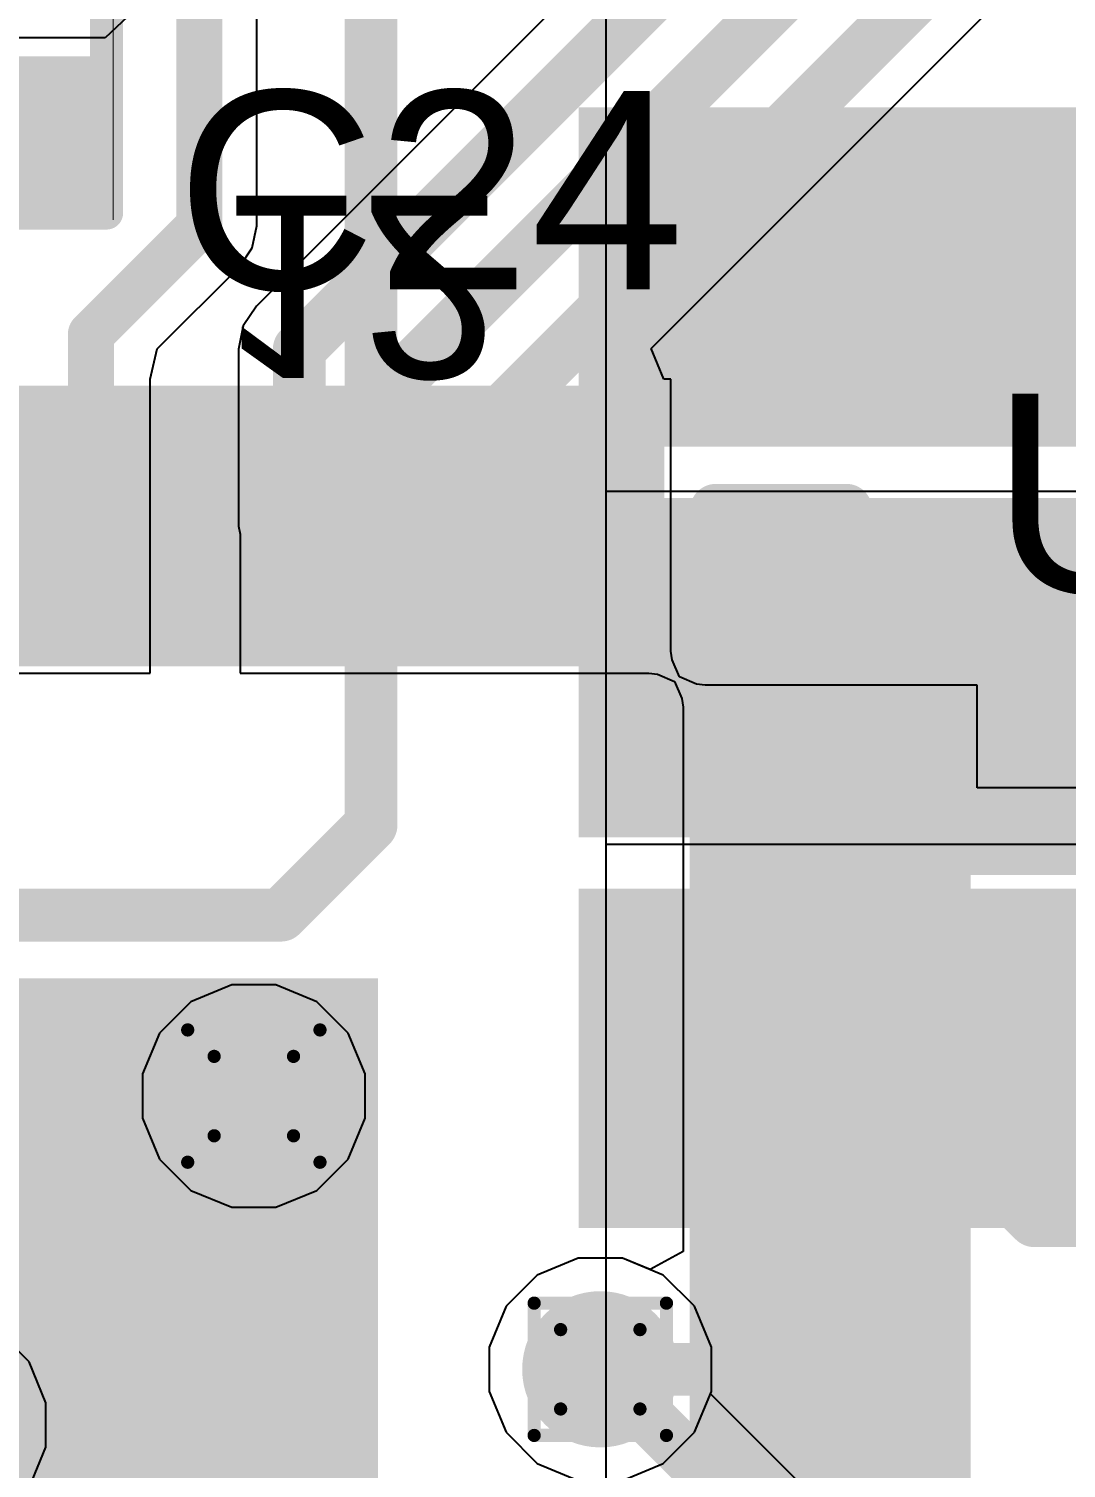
# Model space of a CAD drawing. Header units: inches. Extents: x -22 to 5433, y -13 to 5447.
# Drawn here: x 28.64 to 32.63, y 15.31 to 20.83 of the extents above; entities that cross this region are included whole.
import ezdxf

# ---------------------------------------------------------------- set-up
doc = ezdxf.new("R2010")
doc.units = ezdxf.units.IN
for name, color, linetype in [('Bottom Layer', 5, 'Continuous'), ('Bottom Overlay', 54, 'Continuous'), ('Bottom Paste', 16, 'Continuous'), ('Bottom Solder', 6, 'Continuous'), ('Drill Drawing', 1, 'Continuous'), ('Ground', 16, 'Continuous'), ('Power', 76, 'Continuous'), ('Top Layer', 1, 'Continuous'), ('Top Overlay', 2, 'Continuous'), ('Top Paste', 8, 'Continuous'), ('Top Solder', 216, 'Continuous'), ('Via Holes', 16, 'Continuous')]:
    doc.layers.add(name, color=color, linetype=linetype)
doc.styles.add('Arial', font='', dxfattribs={"height": 0.2})
doc.styles.get('Arial').set_extended_font_data('Arial')

msp = doc.modelspace()

# ---------------------------------------------------------------- hatches: boundary and pattern name
at = {"layer": 'Bottom Layer'}
for points in [[(30.8576, 20.4309), (33.0576, 20.4309), (33.0576, 19.3309), (30.8576, 19.3309)], [(30.8576, 18.9309), (33.0576, 18.9309), (33.0576, 17.8309), (30.8576, 17.8309)], [(30.8576, 17.4309), (33.0576, 17.4309), (33.0576, 16.3309), (30.8576, 16.3309)]]:
    msp.add_hatch(color=5, dxfattribs=at).paths.add_polyline_path(points)
h = msp.add_hatch(color=5, dxfattribs=at)
edge = h.paths.add_edge_path()
edge.add_arc((29.5083, 16.736), 0.3, 0, 360)
h = msp.add_hatch(color=5, dxfattribs=at)
edge = h.paths.add_edge_path()
edge.add_arc((30.8386, 15.687), 0.3, 0, 360)
at = {"layer": 'Bottom Paste'}
for points in [[(30.8576, 20.4309), (33.0576, 20.4309), (33.0576, 19.3309), (30.8576, 19.3309)], [(30.8576, 18.9309), (33.0576, 18.9309), (33.0576, 17.8309), (30.8576, 17.8309)], [(30.8576, 17.4309), (33.0576, 17.4309), (33.0576, 16.3309), (30.8576, 16.3309)]]:
    msp.add_hatch(color=16, dxfattribs=at).paths.add_polyline_path(points)
at = {"layer": 'Bottom Solder'}
for points in [[(30.756, 20.5325), (33.1592, 20.5325), (33.1592, 19.2293), (30.756, 19.2293)], [(30.756, 19.0325), (33.1592, 19.0325), (33.1592, 17.7293), (30.756, 17.7293)], [(30.756, 17.5325), (33.1592, 17.5325), (33.1592, 16.2293), (30.756, 16.2293)]]:
    msp.add_hatch(color=6, dxfattribs=at).paths.add_polyline_path(points)
at = {"layer": 'Ground'}
h = msp.add_hatch(color=16, dxfattribs=at)
edge = h.paths.add_edge_path()
edge.add_arc((29.5083, 16.736), 0.3, 0, 360)
h = msp.add_hatch(color=16, dxfattribs=at)
edge = h.paths.add_edge_path()
edge.add_arc((30.8386, 15.687), 0.3, 0, 360)
at = {"layer": 'Power'}
h = msp.add_hatch(color=76, dxfattribs=at)
edge = h.paths.add_edge_path()
edge.add_arc((29.5083, 16.736), 0.3, 0, 360)
h = msp.add_hatch(color=76, dxfattribs=at)
edge = h.paths.add_edge_path()
edge.add_arc((30.8386, 15.687), 0.3, 0, 360)
at = {"layer": 'Top Layer'}
for points in [[(28.8539, 20.2156), (28.2189, 20.2156), (28.2189, 20.6728), (28.8539, 20.6728)], [(28.983, 19.3623), (28.983, 18.4873), (28.783, 18.4873), (28.783, 19.3623)], [(29.383, 19.3623), (29.383, 18.4873), (29.183, 18.4873), (29.183, 19.3623)], [(29.783, 19.3623), (29.783, 18.4873), (29.583, 18.4873), (29.583, 19.3623)], [(30.183, 19.3623), (30.183, 18.4873), (29.983, 18.4873), (29.983, 19.3623)], [(30.583, 19.3623), (30.583, 18.4873), (30.383, 18.4873), (30.383, 19.3623)], [(30.983, 19.3623), (30.983, 18.4873), (30.783, 18.4873), (30.783, 19.3623)], [(32.1585, 17.9868), (31.2835, 17.9868), (31.2835, 18.1868), (32.1585, 18.1868)], [(32.1585, 17.5868), (31.2835, 17.5868), (31.2835, 17.7868), (32.1585, 17.7868)], [(32.1585, 17.1868), (31.2835, 17.1868), (31.2835, 17.3868), (32.1585, 17.3868)], [(29.883, 13.8868), (26.683, 13.8868), (26.683, 17.0868), (29.883, 17.0868)], [(32.1585, 16.7868), (31.2835, 16.7868), (31.2835, 16.9868), (32.1585, 16.9868)], [(32.1585, 16.3868), (31.2835, 16.3868), (31.2835, 16.5868), (32.1585, 16.5868)], [(32.1585, 15.9868), (31.2835, 15.9868), (31.2835, 16.1868), (32.1585, 16.1868)], [(32.1585, 15.5868), (31.2835, 15.5868), (31.2835, 15.7868), (32.1585, 15.7868)], [(32.1585, 15.1868), (31.2835, 15.1868), (31.2835, 15.3868), (32.1585, 15.3868)]]:
    msp.add_hatch(color=1, dxfattribs=at).paths.add_polyline_path(points)
h = msp.add_hatch(color=1, dxfattribs=at)
edge = h.paths.add_edge_path()
edge.add_arc((29.5083, 16.736), 0.3, 0, 360)
h = msp.add_hatch(color=1, dxfattribs=at)
edge = h.paths.add_edge_path()
edge.add_arc((30.8386, 15.687), 0.3, 0, 360)
at = {"layer": 'Top Paste'}
for points in [[(28.8539, 20.2156), (28.2189, 20.2156), (28.2189, 20.6728), (28.8539, 20.6728)], [(28.983, 19.3623), (28.983, 18.4873), (28.783, 18.4873), (28.783, 19.3623)], [(29.383, 19.3623), (29.383, 18.4873), (29.183, 18.4873), (29.183, 19.3623)], [(29.783, 19.3623), (29.783, 18.4873), (29.583, 18.4873), (29.583, 19.3623)], [(30.183, 19.3623), (30.183, 18.4873), (29.983, 18.4873), (29.983, 19.3623)], [(30.583, 19.3623), (30.583, 18.4873), (30.383, 18.4873), (30.383, 19.3623)], [(30.983, 19.3623), (30.983, 18.4873), (30.783, 18.4873), (30.783, 19.3623)], [(32.1585, 17.9868), (31.2835, 17.9868), (31.2835, 18.1868), (32.1585, 18.1868)], [(32.1585, 17.5868), (31.2835, 17.5868), (31.2835, 17.7868), (32.1585, 17.7868)], [(32.1585, 17.1868), (31.2835, 17.1868), (31.2835, 17.3868), (32.1585, 17.3868)], [(29.883, 13.8868), (26.683, 13.8868), (26.683, 17.0868), (29.883, 17.0868)], [(32.1585, 16.7868), (31.2835, 16.7868), (31.2835, 16.9868), (32.1585, 16.9868)], [(32.1585, 16.3868), (31.2835, 16.3868), (31.2835, 16.5868), (32.1585, 16.5868)], [(32.1585, 15.9868), (31.2835, 15.9868), (31.2835, 16.1868), (32.1585, 16.1868)], [(32.1585, 15.5868), (31.2835, 15.5868), (31.2835, 15.7868), (32.1585, 15.7868)], [(32.1585, 15.1868), (31.2835, 15.1868), (31.2835, 15.3868), (32.1585, 15.3868)]]:
    msp.add_hatch(color=8, dxfattribs=at).paths.add_polyline_path(points)
at = {"layer": 'Top Solder'}
for points in [[(28.9089, 20.1606), (28.1639, 20.1606), (28.1639, 20.7278), (28.9089, 20.7278)], [(28.6846, 19.4639), (28.6846, 18.3857), (28.2814, 18.3857), (28.2814, 19.4639)], [(29.0846, 19.4639), (29.0846, 18.3857), (28.6814, 18.3857), (28.6814, 19.4639)], [(29.4846, 19.4639), (29.4846, 18.3857), (29.0814, 18.3857), (29.0814, 19.4639)], [(29.8846, 19.4639), (29.8846, 18.3857), (29.4814, 18.3857), (29.4814, 19.4639)], [(30.2846, 19.4639), (30.2846, 18.3857), (29.8814, 18.3857), (29.8814, 19.4639)], [(30.6846, 19.4639), (30.6846, 18.3857), (30.2814, 18.3857), (30.2814, 19.4639)], [(31.0846, 19.4639), (31.0846, 18.3857), (30.6814, 18.3857), (30.6814, 19.4639)], [(32.2601, 17.8852), (31.1819, 17.8852), (31.1819, 18.2884), (32.2601, 18.2884)], [(32.2601, 17.4852), (31.1819, 17.4852), (31.1819, 17.8884), (32.2601, 17.8884)], [(32.2601, 17.0852), (31.1819, 17.0852), (31.1819, 17.4884), (32.2601, 17.4884)], [(29.9846, 13.7852), (26.5814, 13.7852), (26.5814, 17.1884), (29.9846, 17.1884)], [(32.2601, 16.6852), (31.1819, 16.6852), (31.1819, 17.0884), (32.2601, 17.0884)], [(32.2601, 16.2852), (31.1819, 16.2852), (31.1819, 16.6884), (32.2601, 16.6884)], [(32.2601, 15.8852), (31.1819, 15.8852), (31.1819, 16.2884), (32.2601, 16.2884)], [(32.2601, 15.4852), (31.1819, 15.4852), (31.1819, 15.8884), (32.2601, 15.8884)], [(32.2601, 15.0852), (31.1819, 15.0852), (31.1819, 15.4884), (32.2601, 15.4884)]]:
    msp.add_hatch(color=216, dxfattribs=at).paths.add_polyline_path(points)
at = {"layer": 'Via Holes'}
h = msp.add_hatch(color=7, dxfattribs=at)
edge = h.paths.add_edge_path()
edge.add_arc((29.5083, 16.736), 0.15, 0, 360)
h = msp.add_hatch(color=7, dxfattribs=at)
edge = h.paths.add_edge_path()
edge.add_arc((30.8386, 15.687), 0.15, 0, 360)

# ---------------------------------------------------------------- linework, layer by layer
at = {"layer": 'Bottom Layer'}
for p, q in [((30.8611, 5.3309), (30.8611, 23.1618)), ((30.8611, 19.0579), (30.8611, 23.1618)), ((33.1846, 19.0579), (30.8611, 19.0579)), ((30.8611, 16.114), (30.8611, 17.7039)), ((30.8611, 17.7039), (33.1846, 17.7039)), ((30.9235, 16.114), (30.8611, 16.114)), ((31.0805, 16.049), (30.9235, 16.114)), ((31.2006, 15.9289), (31.0805, 16.049)), ((31.2656, 15.7719), (31.2006, 15.9289)), ((31.2656, 15.6021), (31.2656, 15.7719)), ((31.2006, 15.4451), (31.2656, 15.6021)), ((31.0805, 15.325), (31.2006, 15.4451)), ((30.9235, 15.26), (31.0805, 15.325))]:
    msp.add_line(p, q, dxfattribs=at)
for points in [[(29.9581, 17.7766, 0.2032, 0.2032, 0), (29.9581, 25.1345, 0.2032, 0.2032, 0)], [(29.6123, 17.4309, 0.2032, 0.2032, 0), (29.9581, 17.7766, 0.2032, 0.2032, 0)], [(26.7662, 17.4309, 0.2032, 0.2032, 0), (29.6123, 17.4309, 0.2032, 0.2032, 0)]]:
    msp.add_lwpolyline(points, format="xyseb", dxfattribs=at)
for points in [[(29.9073, 17.7766, 0.1016, 0.1016, 1), (30.0089, 17.7766, 0.1016, 0.1016, 1)], [(29.9073, 17.7766, 0.1016, 0.1016, 1), (30.0089, 17.7766, 0.1016, 0.1016, 1)], [(29.5615, 17.4309, 0.1016, 0.1016, 1), (29.6631, 17.4309, 0.1016, 0.1016, 1)], [(29.5615, 17.4309, 0.1016, 0.1016, 1), (29.6631, 17.4309, 0.1016, 0.1016, 1)]]:
    msp.add_lwpolyline(points, format="xyseb", close=True, dxfattribs=at)
at = {"layer": 'Drill Drawing'}
for points in [[(29.2543, 16.99, 0.0508, 0.0508, 0), (29.7623, 16.99, 0.0508, 0.0508, 0)], [(29.2543, 16.482, 0.0508, 0.0508, 0), (29.2543, 16.99, 0.0508, 0.0508, 0)], [(29.7623, 16.482, 0.0508, 0.0508, 0), (29.7623, 16.99, 0.0508, 0.0508, 0)], [(29.3559, 16.8884, 0.0508, 0.0508, 0), (29.6607, 16.8884, 0.0508, 0.0508, 0)], [(29.3559, 16.5836, 0.0508, 0.0508, 0), (29.3559, 16.8884, 0.0508, 0.0508, 0)], [(29.6607, 16.5836, 0.0508, 0.0508, 0), (29.6607, 16.8884, 0.0508, 0.0508, 0)], [(29.3559, 16.5836, 0.0508, 0.0508, 0), (29.6607, 16.5836, 0.0508, 0.0508, 0)], [(29.2543, 16.482, 0.0508, 0.0508, 0), (29.7623, 16.482, 0.0508, 0.0508, 0)], [(30.5846, 15.941, 0.0508, 0.0508, 0), (31.0926, 15.941, 0.0508, 0.0508, 0)], [(30.5846, 15.433, 0.0508, 0.0508, 0), (30.5846, 15.941, 0.0508, 0.0508, 0)], [(31.0926, 15.433, 0.0508, 0.0508, 0), (31.0926, 15.941, 0.0508, 0.0508, 0)], [(30.6862, 15.8394, 0.0508, 0.0508, 0), (30.991, 15.8394, 0.0508, 0.0508, 0)], [(30.6862, 15.5346, 0.0508, 0.0508, 0), (30.6862, 15.8394, 0.0508, 0.0508, 0)], [(30.991, 15.5346, 0.0508, 0.0508, 0), (30.991, 15.8394, 0.0508, 0.0508, 0)], [(30.6862, 15.5346, 0.0508, 0.0508, 0), (30.991, 15.5346, 0.0508, 0.0508, 0)], [(30.5846, 15.433, 0.0508, 0.0508, 0), (31.0926, 15.433, 0.0508, 0.0508, 0)]]:
    msp.add_lwpolyline(points, format="xyseb", dxfattribs=at)
for points in [[(29.2416, 16.99, 0.0254, 0.0254, 1), (29.267, 16.99, 0.0254, 0.0254, 1)], [(29.2416, 16.99, 0.0254, 0.0254, 1), (29.267, 16.99, 0.0254, 0.0254, 1)], [(29.7496, 16.99, 0.0254, 0.0254, 1), (29.775, 16.99, 0.0254, 0.0254, 1)], [(29.7496, 16.99, 0.0254, 0.0254, 1), (29.775, 16.99, 0.0254, 0.0254, 1)], [(29.3432, 16.8884, 0.0254, 0.0254, 1), (29.3686, 16.8884, 0.0254, 0.0254, 1)], [(29.3432, 16.8884, 0.0254, 0.0254, 1), (29.3686, 16.8884, 0.0254, 0.0254, 1)], [(29.648, 16.8884, 0.0254, 0.0254, 1), (29.6734, 16.8884, 0.0254, 0.0254, 1)], [(29.648, 16.8884, 0.0254, 0.0254, 1), (29.6734, 16.8884, 0.0254, 0.0254, 1)], [(29.3432, 16.5836, 0.0254, 0.0254, 1), (29.3686, 16.5836, 0.0254, 0.0254, 1)], [(29.3432, 16.5836, 0.0254, 0.0254, 1), (29.3686, 16.5836, 0.0254, 0.0254, 1)], [(29.648, 16.5836, 0.0254, 0.0254, 1), (29.6734, 16.5836, 0.0254, 0.0254, 1)], [(29.648, 16.5836, 0.0254, 0.0254, 1), (29.6734, 16.5836, 0.0254, 0.0254, 1)], [(29.2416, 16.482, 0.0254, 0.0254, 1), (29.267, 16.482, 0.0254, 0.0254, 1)], [(29.2416, 16.482, 0.0254, 0.0254, 1), (29.267, 16.482, 0.0254, 0.0254, 1)], [(29.7496, 16.482, 0.0254, 0.0254, 1), (29.775, 16.482, 0.0254, 0.0254, 1)], [(29.7496, 16.482, 0.0254, 0.0254, 1), (29.775, 16.482, 0.0254, 0.0254, 1)], [(30.5719, 15.941, 0.0254, 0.0254, 1), (30.5973, 15.941, 0.0254, 0.0254, 1)], [(30.5719, 15.941, 0.0254, 0.0254, 1), (30.5973, 15.941, 0.0254, 0.0254, 1)], [(31.0799, 15.941, 0.0254, 0.0254, 1), (31.1053, 15.941, 0.0254, 0.0254, 1)], [(31.0799, 15.941, 0.0254, 0.0254, 1), (31.1053, 15.941, 0.0254, 0.0254, 1)], [(30.6735, 15.8394, 0.0254, 0.0254, 1), (30.6989, 15.8394, 0.0254, 0.0254, 1)], [(30.6735, 15.8394, 0.0254, 0.0254, 1), (30.6989, 15.8394, 0.0254, 0.0254, 1)], [(30.9783, 15.8394, 0.0254, 0.0254, 1), (31.0037, 15.8394, 0.0254, 0.0254, 1)], [(30.9783, 15.8394, 0.0254, 0.0254, 1), (31.0037, 15.8394, 0.0254, 0.0254, 1)], [(30.6735, 15.5346, 0.0254, 0.0254, 1), (30.6989, 15.5346, 0.0254, 0.0254, 1)], [(30.6735, 15.5346, 0.0254, 0.0254, 1), (30.6989, 15.5346, 0.0254, 0.0254, 1)], [(30.9783, 15.5346, 0.0254, 0.0254, 1), (31.0037, 15.5346, 0.0254, 0.0254, 1)], [(30.9783, 15.5346, 0.0254, 0.0254, 1), (31.0037, 15.5346, 0.0254, 0.0254, 1)], [(30.5719, 15.433, 0.0254, 0.0254, 1), (30.5973, 15.433, 0.0254, 0.0254, 1)], [(30.5719, 15.433, 0.0254, 0.0254, 1), (30.5973, 15.433, 0.0254, 0.0254, 1)], [(31.0799, 15.433, 0.0254, 0.0254, 1), (31.1053, 15.433, 0.0254, 0.0254, 1)], [(31.0799, 15.433, 0.0254, 0.0254, 1), (31.1053, 15.433, 0.0254, 0.0254, 1)]]:
    msp.add_lwpolyline(points, format="xyseb", close=True, dxfattribs=at)
at = {"layer": 'Ground'}
for p, q in [((30.7537, 16.114), (30.5967, 16.049)), ((30.9235, 16.114), (30.7537, 16.114)), ((31.0805, 16.049), (30.9235, 16.114)), ((30.5967, 16.049), (30.4766, 15.9289)), ((31.2006, 15.9289), (31.0805, 16.049)), ((30.4766, 15.9289), (30.4116, 15.7719)), ((31.2656, 15.7719), (31.2006, 15.9289)), ((30.4116, 15.7719), (30.4116, 15.6021)), ((31.2656, 15.6021), (31.2656, 15.7719)), ((30.4116, 15.6021), (30.4766, 15.4451)), ((31.262, 15.5933), (31.2656, 15.6021)), ((31.6176, 15.2376), (31.262, 15.5933)), ((30.4766, 15.4451), (30.5967, 15.325)), ((30.5967, 15.325), (30.7537, 15.26))]:
    msp.add_line(p, q, dxfattribs=at)
msp.add_lwpolyline([(30.8386, 15.687, 0.2032, 0.2032, 0), (31.4528, 15.0728, 0.2032, 0.2032, 0)], format="xyseb", dxfattribs=at)
msp.add_lwpolyline([(30.7878, 15.687, 0.1016, 0.1016, 1), (30.8894, 15.687, 0.1016, 0.1016, 1)], format="xyseb", close=True, dxfattribs=at)
at = {"layer": 'Power'}
for p, q in [((29.4233, 17.163), (29.2664, 17.098)), ((29.5932, 17.163), (29.4233, 17.163)), ((29.7501, 17.098), (29.5932, 17.163)), ((29.2664, 17.098), (29.1463, 16.9778)), ((29.8703, 16.9778), (29.7501, 17.098)), ((29.1463, 16.9778), (29.0813, 16.8209)), ((29.9353, 16.8209), (29.8703, 16.9778)), ((29.0813, 16.8209), (29.0813, 16.651)), ((29.9353, 16.651), (29.9353, 16.8209)), ((29.0813, 16.651), (29.1463, 16.4941)), ((29.8703, 16.4941), (29.9353, 16.651)), ((29.1463, 16.4941), (29.2664, 16.374)), ((29.7501, 16.374), (29.8703, 16.4941)), ((29.2664, 16.374), (29.4233, 16.309)), ((29.5932, 16.309), (29.7501, 16.374)), ((29.4233, 16.309), (29.5932, 16.309)), ((30.7537, 16.114), (30.5967, 16.049)), ((30.9235, 16.114), (30.7537, 16.114)), ((31.0805, 16.049), (30.9235, 16.114)), ((30.5967, 16.049), (30.4766, 15.9289)), ((31.2006, 15.9289), (31.0805, 16.049)), ((30.4766, 15.9289), (30.4116, 15.7719)), ((31.2656, 15.7719), (31.2006, 15.9289)), ((28.645, 15.7152), (28.5249, 15.8353)), ((30.4116, 15.7719), (30.4116, 15.6021)), ((31.2656, 15.6021), (31.2656, 15.7719)), ((28.71, 15.5583), (28.645, 15.7152)), ((30.4116, 15.6021), (30.4766, 15.4451)), ((31.2006, 15.4451), (31.2656, 15.6021)), ((28.71, 15.3884), (28.71, 15.5583)), ((30.4766, 15.4451), (30.5967, 15.325)), ((31.0805, 15.325), (31.2006, 15.4451)), ((28.645, 15.2315), (28.71, 15.3884)), ((30.5967, 15.325), (30.7537, 15.26)), ((30.9235, 15.26), (31.0805, 15.325))]:
    msp.add_line(p, q, dxfattribs=at)
at = {"layer": 'Top Layer'}
for p, q in [((29.5192, 20.0774), (29.5192, 23.1706)), ((32.8238, 23.0745), (29.5182, 19.7689)), ((31.0337, 19.6066), (32.4394, 21.0123)), ((29.0452, 20.9001), (28.9373, 20.7998)), ((28.9373, 20.7998), (28.0919, 20.7998)), ((29.5024, 19.9931), (29.5192, 20.0774)), ((29.4547, 19.9217), (29.5024, 19.9931)), ((29.1377, 19.6048), (29.4547, 19.9217)), ((29.5182, 19.7689), (29.4677, 19.6933)), ((29.4677, 19.6933), (29.4499, 19.6041)), ((29.11, 19.4893), (29.1377, 19.6048)), ((29.4499, 19.6041), (29.4499, 18.9248)), ((31.0823, 19.4893), (31.0337, 19.6066)), ((29.11, 18.3603), (29.11, 19.4893)), ((29.11, 19.4893), (29.11, 19.4893)), ((29.11, 19.4893), (29.11, 19.4893)), ((29.11, 19.4893), (29.11, 19.4893)), ((31.11, 19.4893), (31.0823, 19.4893)), ((31.11, 18.4721), (31.11, 19.4893)), ((29.4499, 18.9248), (29.456, 18.8942)), ((29.456, 18.8942), (29.456, 18.3603)), ((31.11, 18.4449), (31.11, 18.4721)), ((31.1143, 18.4116), (31.11, 18.4449)), ((31.1425, 18.3462), (31.1143, 18.4116)), ((28.5714, 18.3603), (29.11, 18.3603)), ((29.456, 18.3603), (30.9981, 18.3603)), ((30.9981, 18.3603), (31.0254, 18.3603)), ((31.0254, 18.3603), (31.0587, 18.356)), ((31.0587, 18.356), (31.124, 18.3278)), ((31.124, 18.3278), (31.1522, 18.2624)), ((31.2078, 18.318), (31.1425, 18.3462)), ((31.2411, 18.3138), (31.2078, 18.318)), ((31.2684, 18.3138), (31.2411, 18.3138)), ((32.2855, 18.3138), (31.2684, 18.3138)), ((32.2855, 17.9198), (32.2855, 18.3138)), ((31.1522, 18.2624), (31.1565, 18.2291)), ((31.1565, 18.2291), (31.1565, 18.2019)), ((31.1565, 18.2019), (31.1565, 17.0598)), ((32.7191, 17.9198), (32.2855, 17.9198)), ((31.1565, 17.0598), (31.1565, 16.1389)), ((31.1565, 16.1389), (31.0295, 16.0701)), ((30.7537, 16.114), (30.5967, 16.049)), ((30.9235, 16.114), (30.7537, 16.114)), ((31.0295, 16.0701), (30.9235, 16.114)), ((30.5967, 16.049), (30.4766, 15.9289)), ((30.4766, 15.9289), (30.4116, 15.7719)), ((30.4116, 15.7719), (30.4116, 15.6021)), ((30.4116, 15.6021), (30.4766, 15.4451)), ((30.4766, 15.4451), (30.5967, 15.325)), ((30.5967, 15.325), (30.7537, 15.26))]:
    msp.add_line(p, q, dxfattribs=at)
for points in [[(29.299, 20.0774, 0.1778, 0.1778, 0), (29.299, 23.2618, 0.1778, 0.1778, 0)], [(29.683, 19.6041, 0.2032, 0.2032, 0), (33.0569, 22.978, 0.2032, 0.2032, 0)], [(30.083, 19.5018, 0.2032, 0.2032, 0), (33.3871, 22.8058, 0.2032, 0.2032, 0)], [(30.4846, 19.3871, 0.2032, 0.2032, 0), (32.3756, 21.2782, 0.2032, 0.2032, 0)], [(28.883, 19.6613, 0.1778, 0.1778, 0), (29.299, 20.0774, 0.1778, 0.1778, 0)], [(28.883, 18.9248, 0.1778, 0.1778, 0), (28.883, 19.6613, 0.1778, 0.1778, 0)], [(29.683, 18.9248, 0.2032, 0.2032, 0), (29.683, 19.6041, 0.2032, 0.2032, 0)], [(30.083, 18.9248, 0.2032, 0.2032, 0), (30.083, 19.5018, 0.2032, 0.2032, 0)], [(30.4846, 18.9264, 0.2032, 0.2032, 0), (30.4846, 19.3871, 0.2032, 0.2032, 0)], [(30.483, 18.9248, 0.2032, 0.2032, 0), (30.4846, 18.9264, 0.2032, 0.2032, 0)], [(31.721, 17.6868, 0.2032, 0.2032, 0), (32.8156, 17.6868, 0.2032, 0.2032, 0)], [(31.721, 17.2868, 0.2032, 0.2032, 0), (33.4387, 17.2868, 0.2032, 0.2032, 0)], [(31.721, 16.8868, 0.2032, 0.2032, 0), (34.58, 16.8868, 0.2032, 0.2032, 0)], [(31.721, 16.4868, 0.2032, 0.2032, 0), (32.2763, 16.4868, 0.2032, 0.2032, 0)], [(32.2763, 16.4868, 0.2032, 0.2032, 0), (32.5054, 16.2577, 0.2032, 0.2032, 0)], [(32.5054, 16.2577, 0.2032, 0.2032, 0), (33.0754, 16.2577, 0.2032, 0.2032, 0)], [(30.8388, 15.6868, 0.2032, 0.2032, 0), (31.721, 15.6868, 0.2032, 0.2032, 0)], [(30.8386, 15.687, 0.127, 0.127, 0), (30.8388, 15.6868, 0.127, 0.127, 0)]]:
    msp.add_lwpolyline(points, format="xyseb", dxfattribs=at)
for points in [[(29.2546, 20.0774, 0.0889, 0.0889, 1), (29.3435, 20.0774, 0.0889, 0.0889, 1)], [(29.2546, 20.0774, 0.0889, 0.0889, 1), (29.3435, 20.0774, 0.0889, 0.0889, 1)], [(28.8386, 19.6613, 0.0889, 0.0889, 1), (28.9275, 19.6613, 0.0889, 0.0889, 1)], [(28.8386, 19.6613, 0.0889, 0.0889, 1), (28.9275, 19.6613, 0.0889, 0.0889, 1)], [(29.6322, 19.6041, 0.1016, 0.1016, 1), (29.7338, 19.6041, 0.1016, 0.1016, 1)], [(29.6322, 19.6041, 0.1016, 0.1016, 1), (29.7338, 19.6041, 0.1016, 0.1016, 1)], [(30.0322, 19.5018, 0.1016, 0.1016, 1), (30.1338, 19.5018, 0.1016, 0.1016, 1)], [(30.0322, 19.5018, 0.1016, 0.1016, 1), (30.1338, 19.5018, 0.1016, 0.1016, 1)], [(30.4338, 19.3871, 0.1016, 0.1016, 1), (30.5354, 19.3871, 0.1016, 0.1016, 1)], [(30.4338, 19.3871, 0.1016, 0.1016, 1), (30.5354, 19.3871, 0.1016, 0.1016, 1)], [(28.8386, 18.9248, 0.0889, 0.0889, 1), (28.9275, 18.9248, 0.0889, 0.0889, 1)], [(29.6322, 18.9248, 0.1016, 0.1016, 1), (29.7338, 18.9248, 0.1016, 0.1016, 1)], [(30.0322, 18.9248, 0.1016, 0.1016, 1), (30.1338, 18.9248, 0.1016, 0.1016, 1)], [(30.4322, 18.9248, 0.1016, 0.1016, 1), (30.5338, 18.9248, 0.1016, 0.1016, 1)], [(30.4338, 18.9264, 0.1016, 0.1016, 1), (30.5354, 18.9264, 0.1016, 0.1016, 1)], [(30.4338, 18.9264, 0.1016, 0.1016, 1), (30.5354, 18.9264, 0.1016, 0.1016, 1)], [(31.6702, 17.6868, 0.1016, 0.1016, 1), (31.7718, 17.6868, 0.1016, 0.1016, 1)], [(31.6702, 17.2868, 0.1016, 0.1016, 1), (31.7718, 17.2868, 0.1016, 0.1016, 1)], [(31.6702, 16.8868, 0.1016, 0.1016, 1), (31.7718, 16.8868, 0.1016, 0.1016, 1)], [(31.6702, 16.4868, 0.1016, 0.1016, 1), (31.7718, 16.4868, 0.1016, 0.1016, 1)], [(32.2255, 16.4868, 0.1016, 0.1016, 1), (32.3271, 16.4868, 0.1016, 0.1016, 1)], [(32.2255, 16.4868, 0.1016, 0.1016, 1), (32.3271, 16.4868, 0.1016, 0.1016, 1)], [(32.4546, 16.2577, 0.1016, 0.1016, 1), (32.5562, 16.2577, 0.1016, 0.1016, 1)], [(32.4546, 16.2577, 0.1016, 0.1016, 1), (32.5562, 16.2577, 0.1016, 0.1016, 1)], [(30.788, 15.6868, 0.1016, 0.1016, 1), (30.8896, 15.6868, 0.1016, 0.1016, 1)], [(31.6702, 15.6868, 0.1016, 0.1016, 1), (31.7718, 15.6868, 0.1016, 0.1016, 1)], [(30.8069, 15.687, 0.0635, 0.0635, 1), (30.8704, 15.687, 0.0635, 0.0635, 1)], [(30.8071, 15.6868, 0.0635, 0.0635, 1), (30.8706, 15.6868, 0.0635, 0.0635, 1)]]:
    msp.add_lwpolyline(points, format="xyseb", close=True, dxfattribs=at)
at = {"layer": 'Top Overlay'}
for points in [[(28.9428, 20.1267, 0.127, 0.127, 0), (28.9428, 21.7015, 0.127, 0.127, 0)], [(28.9682, 20.1013, 0.00323, 0.00323, 0), (28.9682, 21.7269, 0.00323, 0.00323, 0)], [(28.13, 20.1267, 0.127, 0.127, 0), (28.9428, 20.1267, 0.127, 0.127, 0)], [(31.283, 18.9868, 0.2, 0.2, 0), (31.783, 18.9868, 0.2, 0.2, 0)], [(31.783, 18.4868, 0.2, 0.2, 0), (31.783, 18.9868, 0.2, 0.2, 0)]]:
    msp.add_lwpolyline(points, format="xyseb", dxfattribs=at)
for points in [[(28.911, 20.1267, 0.0635, 0.0635, 1), (28.9745, 20.1267, 0.0635, 0.0635, 1)], [(28.911, 20.1267, 0.0635, 0.0635, 1), (28.9745, 20.1267, 0.0635, 0.0635, 1)], [(28.9674, 20.1013, 0.00161, 0.00161, 1), (28.969, 20.1013, 0.00161, 0.00161, 1)], [(31.233, 18.9868, 0.1, 0.1, 1), (31.333, 18.9868, 0.1, 0.1, 1)], [(31.733, 18.9868, 0.1, 0.1, 1), (31.833, 18.9868, 0.1, 0.1, 1)], [(31.733, 18.9868, 0.1, 0.1, 1), (31.833, 18.9868, 0.1, 0.1, 1)], [(31.733, 18.4868, 0.1, 0.1, 1), (31.833, 18.4868, 0.1, 0.1, 1)]]:
    msp.add_lwpolyline(points, format="xyseb", close=True, dxfattribs=at)

# ---------------------------------------------------------------- texts
at = {"layer": 'Bottom Overlay', "style": 'Arial', "text_generation_flag": 2}
msp.add_text('12', height=0.7, rotation=180, dxfattribs=at).set_placement((29.367, 20.1931))
at = {"layer": 'Top Overlay', "style": 'Arial'}
for s, p in [('C24', (29.2091, 19.8336)), ('U3', (32.339, 18.6708))]:
    msp.add_text(s, height=0.762, dxfattribs=at).set_placement(p)

doc.saveas('drawing.dxf')
